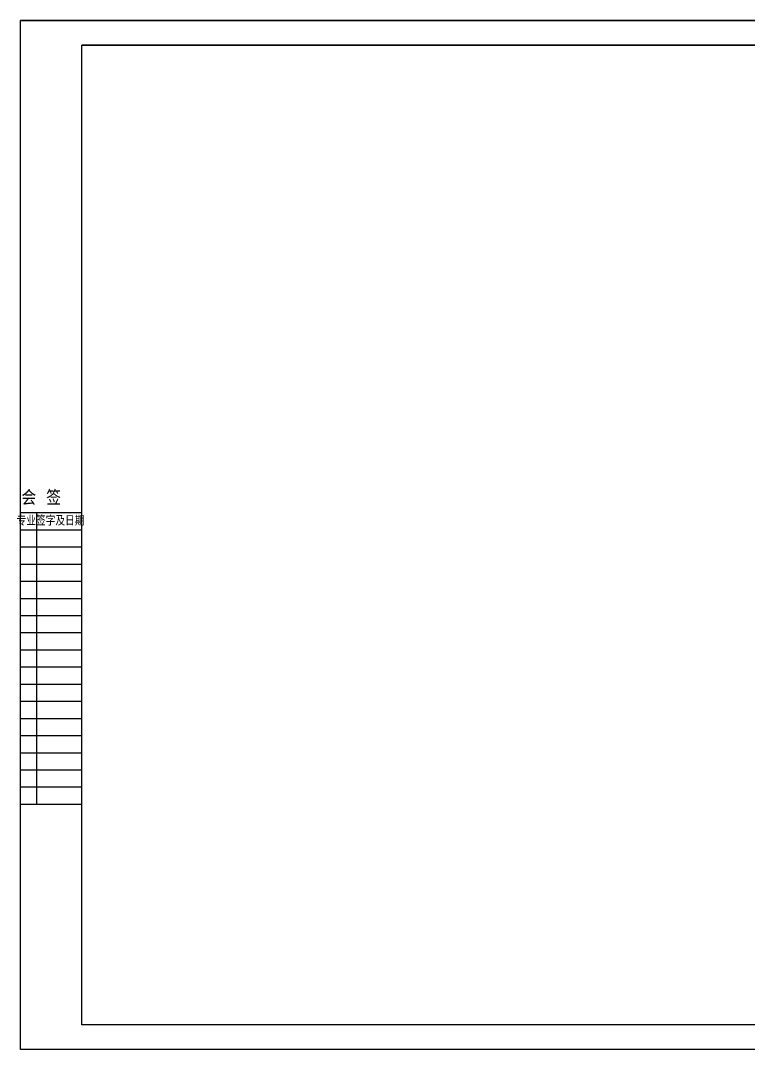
# Model space of a CAD drawing. Extents: x 631 to 1225, y -441 to -21.
# Drawn here: x 631.2 to 928.2, y -440.8 to -20.8 of the extents above; entities that cross this region are included whole.
import ezdxf
from ezdxf.enums import TextEntityAlignment as Align

# ---------------------------------------------------------------- set-up
doc = ezdxf.new("R2010")
doc.units = 0
doc.header["$MEASUREMENT"] = 0
for name, color, linetype in [('GT_1', 7, 'Continuous'), ('内层矩形', 1, 'Continuous'), ('外层矩形', 1, 'Continuous')]:
    doc.layers.add(name, color=color, linetype=linetype)
doc.styles.add('HZ', font='ROMANS', dxfattribs={"width": 0.7, "bigfont": 'HZTXT'})
doc.styles.add('ROMAND', font='romand.shx', dxfattribs={"width": 0.7, "height": 200, "bigfont": 'OCHINESE.shx'})

# ---------------------------------------------------------------- blocks, each defined once
blk = doc.blocks.new('会签')
at = {"color": 0}
for p, q in [((3629.69, -1305.73), (3604.69, -1305.73)), ((3611.37, -1424.73), (3611.37, -1305.73)), ((3629.69, -1312.73), (3604.69, -1312.73)), ((3629.69, -1319.73), (3604.69, -1319.73)), ((3629.69, -1326.73), (3604.69, -1326.73)), ((3629.69, -1333.73), (3604.69, -1333.73)), ((3629.69, -1340.73), (3604.69, -1340.73)), ((3629.69, -1347.73), (3604.69, -1347.73)), ((3629.69, -1354.73), (3604.69, -1354.73)), ((3629.69, -1361.73), (3604.69, -1361.73)), ((3629.69, -1368.73), (3604.69, -1368.73)), ((3629.69, -1375.73), (3604.69, -1375.73)), ((3629.69, -1382.73), (3604.69, -1382.73)), ((3629.69, -1389.73), (3604.69, -1389.73)), ((3629.69, -1396.73), (3604.69, -1396.73)), ((3629.69, -1403.73), (3604.69, -1403.73)), ((3629.69, -1410.73), (3604.69, -1410.73)), ((3629.69, -1417.73), (3604.69, -1417.73)), ((3629.69, -1424.73), (3604.69, -1424.73))]:
    blk.add_line(p, q, dxfattribs=at)
at = {"color": 0, "style": 'HZ'}
blk.add_text('会 签  ', height=6, dxfattribs=at).set_placement((3617.23, -1302.52), align=Align.CENTER)
at = {"color": 0, "style": 'ROMAND', "width": 0.9}
blk.add_text('专业签字及日期', height=4, dxfattribs=at).set_placement((3616.9, -1310.89), align=Align.CENTER)

msp = doc.modelspace()

# ---------------------------------------------------------------- linework, layer by layer
at = {"layer": 'GT_1'}
for p, q in [((1225.22, -20.81), (631.22, -20.81)), ((631.22, -440.81), (631.22, -20.81)), ((1225.22, -440.81), (631.22, -440.81))]:
    msp.add_line(p, q, dxfattribs=at)
at = {"layer": 'GT_1', "color": 1}
for p, q in [((1215.22, -30.81), (656.22, -30.81)), ((656.22, -430.81), (656.22, -30.81)), ((1215.22, -430.81), (656.22, -430.81))]:
    msp.add_line(p, q, dxfattribs=at)
at = {"layer": '内层矩形'}
msp.add_lwpolyline([(656.22, -30.81), (1215.22, -30.81), (1215.22, -430.81), (656.22, -430.81)], close=True, dxfattribs=at)
at = {"layer": '外层矩形'}
msp.add_lwpolyline([(631.22, -20.81), (1225.22, -20.81), (1225.22, -440.81), (631.22, -440.81)], close=True, dxfattribs=at)

# ---------------------------------------------------------------- block references
at = {"color": 0}
msp.add_blockref('会签', (-2973.46, 1083.92), dxfattribs=at)

doc.saveas('drawing.dxf')
